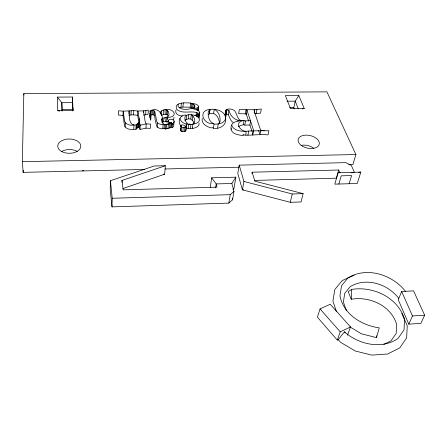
<?xml version="1.0" encoding="UTF-8"?>
<svg xmlns="http://www.w3.org/2000/svg" width="447" height="447" viewBox="0 0 447 447"><rect width="100%" height="100%" fill="white"/><g stroke="black" fill="none" stroke-linecap="round" stroke-linejoin="round"><path stroke-width="0.67" d="M199.485 112.13L198.96 117.622L199.485 112.13L198.775 110.906L197.323 109.951L193.434 108.844L197.216 107.9L198.412 107.179L198.652 106.319C197.568 104.229 194.831 103.944 192.786 103.346L191.64 103.62L190.623 103.022C186.751 102.86 173.905 101.564 176.543 109.09C182.169 114.75 191.394 110.051 198.021 113.063L197.881 114.259M144.822 169.458L23.16 172.363L23.199 170.268M23.16 172.363L22.35 161.68L23.825 93.624L326.936 91.864L355.901 154.533L352.906 164.49L348.733 164.591M163.356 110.029L161.44 110.895L161.59 115.36L163.261 114.533L163.356 110.029C173.604 106.503 180.309 117.958 166.027 117.421L162.585 118.299L161.803 118.93L161.613 120.159M122.986 188.533L164.652 174.201L165.39 165.731L154.265 165.988L110.431 180.711L110.213 189.304L111.985 206.883L228.83 203.094L232.535 199.792L233.971 191.383L231.831 183.482L235.876 177.174L211.638 177.811L210.263 187.477M111.985 206.883L112.219 198.261L110.431 180.711M123.009 115.427L123.165 111.169L118.539 110.767L118.405 115.024L123.009 115.427L124.523 125.596L125.166 127.049C127.998 130.105 132.306 129.429 135.916 129.228L136.732 128.87L137.073 127.926L137.296 123.657L139.213 122.048L139.542 120.612L137.877 111.018L133.726 110.616L123.165 111.169L124.685 121.321L125.333 122.774L125.166 127.049M121.936 182.387L122.014 180.409L165.39 165.731M128.965 114.035L129.099 111.001C129.479 115.695 128.267 126.333 136.134 124.959L136.955 124.601L137.296 123.657L138.447 123.316L139.213 122.048L140.257 125.188L140.017 129.451L145.94 128.155L150.382 128.345L150.667 124.087L146.208 123.897L140.257 125.188M128.915 115.253L130.993 114.952L131.189 110.705M130.993 114.952L133.519 114.857L133.726 110.616M133.787 129.122L133.994 124.847C131.122 125.898 127.54 124.853 125.333 122.774M383.8 344.419L391.019 340.86L396.148 333.557L396.701 324.606C391.276 305.787 369.675 295.981 351.23 299.261L351.733 289.405C373.228 285.907 398.037 297.59 404.574 319.281L404.021 329.858L397.998 338.53C381.542 349.744 358.544 344.475 344.497 331.836L338.239 339.653L337.295 340.106L317.426 317.197L320.046 308.883L330.227 304.262L350.493 326.947L347.475 335.189M135.916 129.228L136.134 124.959M136.732 128.87L136.955 124.601M139.246 118.712L139.017 122.97L137.654 115.259L137.877 111.018L143.766 110.856L148.326 110.135L148.058 114.365L143.515 115.091M139.542 120.612L138.978 126.311L137.073 127.926L138.212 127.585L138.447 123.316M140.017 129.451L138.978 126.311L139.213 122.048M143.66 112.672L143.766 110.856L143.588 111.851L145.32 122.417L146.208 123.897L145.94 128.155M145.661 114.795L145.918 110.56M149.885 113.348L149.605 117.583L150.354 118.192L150.751 120.165L151.036 115.924L150.633 113.963L149.885 113.348L150.684 111.281L151.315 110.588L152.511 110.342L153.902 110.621L154.768 111.482L156.802 121.701L157.517 122.919L159.171 123.903L162.032 124.607L163.205 123.964L165.837 124.808L171.061 123.35L171.637 122.64L169.178 122.176L168.251 120.986L168.329 120.282C169.575 118.673 172.056 119.114 173.531 120.17L174.14 121.092L173.637 126.451L172.481 127.663L170.681 127.585L165.479 129.049L162.859 128.205L161.691 128.853L160.155 128.568L157.199 127.166C155.455 122.288 154.204 116.734 154.768 111.482M150.376 114.231L150.494 112.415L149.795 111.683L150.22 110.672C156.88 107.531 161.445 111.661 162.585 118.299L161.993 122.154L167.072 121.232M150.443 114.907L150.684 111.281M242.961 134.731L245.833 135.173L246.079 131.424C239.195 130.826 234.211 121.416 244.017 120.556L245.52 120.941L250.527 120.472L249.929 125.031L251.957 131.329M150.354 118.192L150.633 113.963M150.55 119.159L150.835 114.924M151.315 110.588L151.03 114.812L153.606 114.845L154.472 115.706M152.226 114.566L152.511 110.342M153.606 114.845L153.902 110.621M157.199 127.166L157.517 122.919M162.859 128.205L163.205 123.964L162.093 122.065L161.803 118.93M166.491 114.404L166.843 110.191L164.96 109.755L165.239 114.242L167.429 114.918L168.122 115.929M165.479 129.049L165.837 124.808M166.161 128.658L166.519 124.417L168.379 124.277L168.011 128.512L166.161 128.658L164.105 128.563L164.457 124.322L166.519 124.417M166.843 110.191L168.48 111.716L169.033 115.03L168.43 116.281L166.027 117.421L165.675 121.651L166.748 121.919L167.105 117.69M167.429 114.918L167.787 110.705M193.316 108.822L191.182 107.794L191.64 103.62L194.188 104.933L194.819 106.151L194.713 107.409C190.64 109.303 180.94 111.052 178.068 106.341L178.208 104.173M167.228 119.422L167.429 117.008M167.938 124.618L168.329 120.282M168.966 124.596L169.178 122.176M169.558 128.144L169.933 123.908M169.944 123.769L170.05 122.562M171.637 122.64L171.257 126.87L170.681 127.585L171.061 123.35L172.872 123.428L174.028 122.221L174.14 121.092M172.481 127.663L172.872 123.428M179.811 118.427C181.683 125.523 193.221 125.903 198.529 122.048C202.837 115.896 190.645 113.37 186.617 115.298L185.281 115.008C179.571 114.834 177.18 122.869 181.236 126.16M179.247 107.766L180.946 107.336L181.353 103.151M180.42 130.418L181.119 125.244L182.471 124.914L183.996 125.177L186.041 126.887L185.589 131.111L184.482 131.519L181.253 131.34L180.42 130.418L180.811 128.267M180.946 107.336L182.896 107.068L183.32 102.888M180.996 126.451L181.119 125.244M181.253 131.34L181.678 127.104L180.845 126.183M182.817 131.675L183.253 127.44L186.041 126.887L186.567 126.071L186.304 123.847L185.986 126.864M184.482 131.519L184.929 127.289M184.874 120.338L186.17 119.505L186.617 115.298L185.309 116.131C183.829 119.187 185.818 122.78 188.64 124.272L189.578 124.009L190.964 124.417L190.495 128.641L186.438 128.177M186.175 127.708L186.494 124.691M186.567 126.071L186.12 130.295L185.589 131.111M186.17 119.505L188.243 118.874L188.695 114.672M191.182 107.794L190.171 107.196L190.623 103.022M188.181 128.496L188.64 124.272M194.188 123.64L193.45 121.562L190.785 118.98L191.249 114.778C194.216 116.315 196.646 121.774 193.026 123.735L192.255 128.524L190.495 128.641M192.517 108.247L192.981 104.073M192.389 120.193L192.864 115.991M193.786 108.515L194.188 104.933M194.613 107.945L194.819 106.151M350.057 326.969L361.316 333.769L376.491 337.647L376.709 335.719M196.082 115.287L196.429 112.298M196.937 110.292L197.216 107.9M196.607 116.55L196.814 114.75L197.865 114.063L198.021 113.063M197.987 110.761L198.412 107.179M198.652 106.319L198.161 110.493L197.781 109.8M197.513 117.058L197.792 114.661M198.25 118.086L198.675 114.493L199.463 113.432M208.375 114.678L209.19 114.13L210.079 109.353C216.147 108.632 224.886 111.001 225.696 118.081C226.69 125.423 219.885 129.278 213.426 128.239L212.56 127.607L211.358 127.915C206.939 127.009 201.083 123.663 202.217 118.382M209.19 114.13L210.079 109.353C198.345 110.247 202.351 123.143 211.923 123.718L213.13 123.406L214.001 124.042C218.399 124.512 224.919 123.283 225.696 118.081M219.555 123.311C219.091 119.388 217.516 115.091 213.649 113.471L214.214 109.303C218.857 111.364 220.757 117.287 219.918 122.025L218.203 123.981L217.611 128.172M213.426 128.239L214.001 124.042M225.322 116.678L226.249 112.437L226.188 111.096L225.651 110.348C227.936 108.068 232.311 108.867 234.681 110.727C237.48 114.449 237.268 121.914 244.017 120.556L243.319 124.719L240.112 125.696L238.318 126.786M226.4 112.348L226.841 109.381M225.556 118.388L226.171 114.225L225.847 113.108M215.622 187.807L216.203 183.918L211.638 177.811M233.016 122.439C230.272 120.612 229.646 117.293 228.277 114.533L228.903 110.381L226.104 109.789M244.001 134.972L242.442 135.525C238.447 134.905 232.099 134.156 231.093 129.406C230.076 122.215 236.184 121.187 241.676 120.427C235.262 121.266 230.322 116.209 228.903 110.381M237.983 121.461L238.173 120.271M228.83 203.094L230.239 194.668L233.971 191.383M248.705 121.232L246.269 114.259L246.967 110.118L246.018 109.711L239.324 109.56L238.653 113.706L246.649 113.845M235.876 177.174L233.887 188.857L232.904 189.718M243.319 124.719L244.811 125.104L245.52 120.941M354.309 172.073L351.303 165.373L345.889 162.641L239.218 165.139L237.787 173.475L242.419 189.841L290.259 202.295L301.06 201.943L303.155 193.64L254.868 181.169L252.142 172.196L338.725 170.016L340.027 173.056M247.934 135.218L248.666 131.038L253.063 130.859L268.865 130.731L268.044 134.888C260.618 134.055 253.281 135.296 245.833 135.173M254.181 112.655L254.706 109.711L261.311 109.018L260.551 113.141L254.522 113.784M239.218 165.139L243.928 181.471L242.419 189.841L243.771 189.802M256.17 113.611L256.913 109.487M253.622 130.407L252.868 134.581L252.309 135.039L253.063 130.859L253.622 130.407L246.967 110.118M231.093 129.406L231.255 128.524M251.901 173.475L252.142 172.196M260.713 130.77L260.037 134.34L258.534 130.49M294.305 108.945L293.791 107.66L295.221 101.145L298.825 95.496L285.359 95.585L290.505 108.666L304.234 108.532L298.825 95.496M290.259 202.295L292.254 193.976L303.155 193.64M376.491 337.647L379.24 327.874C361.707 325.41 343.525 314.308 339.96 295.847L341.536 285.694L348.073 277.788C367.155 266.295 392.796 274.804 405.742 291.707M338.725 170.016L336.379 178.202L254.762 180.42M163.127 121.908L164.278 117.947M338.826 184.024L341.212 175.833L351.599 175.554L349.118 183.734M360.83 172.129L357.27 183.499L334.82 184.142L338.1 172.715L360.83 172.129L358.745 172.313M175.973 109.996C174.347 113.817 179.213 116.052 182.326 116.008M337.295 340.106L340.217 331.853L350.493 326.947M149.522 115.913L149.941 114.896M401.68 291.511L398.249 299.741L408.804 324.153L420.867 323.377L424.65 315.196L413.553 290.846L401.68 291.511L412.464 315.956L408.804 324.153M192.545 127.954L192.255 128.524C195.037 128.093 199.546 126.831 199.144 123.26M138.212 127.585L138.978 126.311M173.14 119.735L173.727 118.98L173.956 117.265M225.489 113.946L225.042 114.505L225.651 110.348L225.512 111.426L226.249 112.437L225.634 116.6L225.573 115.253M160.216 112.303L161.44 110.895M209.732 109.956L208.369 111.264C207.631 115.505 208.838 121.45 213.13 123.406M351.733 289.405L348.247 291.617L351.23 299.261M354.141 275.268L342.296 280.509L334.809 289.516L332.914 301.116L336.479 311.676M194.92 115.46L198.675 114.493M82.309 170.95L83.623 170.564M302.356 108.839L304.234 108.532M166.748 121.919L168.586 121.629M248.666 131.038C243.112 131.736 233.882 131.502 231.742 125.221M163.261 114.533L165.239 114.242M209.537 113.521L213.649 113.471M412.464 315.956L424.65 315.196M182.896 107.068L190.171 107.196M112.219 198.261L230.239 194.668M231.831 183.482L216.203 183.918L217.007 187.164L123.126 189.841L122.014 180.409M163.272 174.235L164.652 174.201M351.118 172.771L353.89 172.698M164.999 168.977L238.771 167.217M22.35 161.68L355.901 154.533M244.811 125.104L249.929 125.031M57.345 97.105L57.775 110.705L73.101 110.554L72.353 97.005L57.345 97.105L61.826 102.721L62.027 109.593L72.654 109.487L72.727 110.856M289.69 107.699L293.791 107.66M286.968 101.212L295.221 101.145L298.333 108.822M133.519 114.857L137.654 115.259M188.243 118.874L190.785 118.98M264.328 130.703L260.825 130.178L260.188 128.943L254.27 111.314L254.075 110.096L254.706 109.711L246.018 109.711L245.319 113.851L246.269 114.259M57.775 110.705L59.658 111.079M181.678 127.104L183.253 127.44M243.928 181.471L292.254 193.976M226.836 114.114L228.277 114.533M171.749 123.657L173.14 124.395M398.825 298.484C388.013 284.085 366.249 276.833 350.18 286.689L344.693 293.433L343.397 302.055L346.414 310.682M338.239 339.653L340.648 342.363L355.298 351.012L371.876 355.136L387.588 354.007L399.814 347.867L406.653 337.865L407.239 325.712L401.747 313.336M320.046 308.883L340.217 331.853M344.497 331.836L345.095 332.959M232.183 198.474L232.535 199.792M160.261 112.912L160.344 114.13M23.825 93.624L23.92 95.01M62.139 110.906L61.826 102.721L72.531 102.637L72.353 97.005M62.027 109.593L62.077 110.962M72.962 108.001L73.012 110.901M72.47 99.173L72.654 109.487M301.138 145.376A10.683 6.459 12.8 0 1 313.716 148.242M61.284 151.729A11.404 7.169 -0.2 0 1 77.281 151.421M301.222 145.392A10.801 6.431 12.7 0 0 318.996 144.951A10.801 6.431 12.7 0 0 305.927 135.123A10.801 6.431 12.7 0 0 301.222 145.392M61.446 151.399A11.538 7.146 0 0 0 80.527 147.717A11.538 7.146 0 0 0 65.843 139.324A11.538 7.146 0 0 0 61.446 151.399"/></g></svg>
